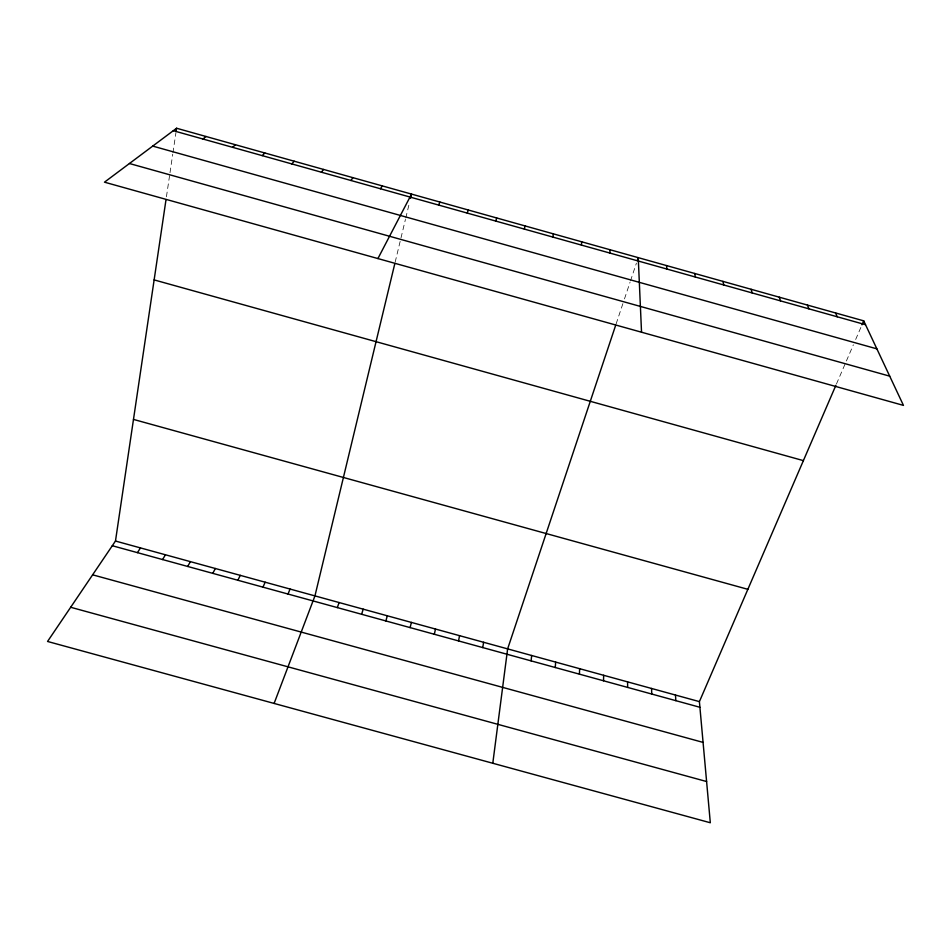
<?xml version="1.0" encoding="UTF-8"?>
<svg xmlns="http://www.w3.org/2000/svg" width="951" height="951" viewBox="0 0 951 951"><rect width="100%" height="100%" fill="white"/><g stroke="black" fill="none" stroke-linecap="round" stroke-linejoin="round"><path stroke-width="0.71" stroke-dasharray="4.75 3.57" d="M166.437 196.786L169.801 174.092M170.003 172.69L172.737 154.228M172.951 152.778L175.947 132.581M395.152 262.191L405.447 219.372M405.78 217.969L409.489 202.527M616.117 323.922L623.999 300.302M624.474 298.911L630.038 282.245M630.489 280.878L636.421 263.118M836.452 384.002L845.796 362.343M846.39 360.988L853.38 344.773M855.674 339.459L861.416 326.157"/><path stroke-width="1.43" d="M603.54 680.785L603.635 675.281M609.912 253.073L609.971 249.721M579.409 674.152L579.646 668.684M555.265 667.519L555.657 662.086M581.418 245.085L581.679 241.792M531.11 660.874L531.657 655.489M492.796 763.249L507.632 648.879L615.666 325.29M835.881 385.321L699.401 701.624L710.314 822.758L47.55 641.461L115.475 541.036L166.009 199.674M176.161 131.131L176.589 128.242L863.71 320.844L903.45 405.388L104.491 182.176L176.589 128.242M552.888 237.084L553.375 233.863M482.751 647.583L483.595 642.27M458.548 640.926L459.547 635.66M524.346 229.096L525.035 225.922M434.334 634.269L435.487 629.039M394.82 263.593L314.947 595.897L274.114 703.431M410.511 198.307L411.521 194.099L377.916 258.565M410.107 627.601L411.403 622.418M385.868 620.944L387.319 615.796M495.792 221.084L496.695 217.969M361.606 614.275L363.211 609.163M637.336 260.384L638.24 257.65L641.533 332.208M337.332 607.594L339.091 602.53M467.203 213.072L468.32 210.016M288.01 594.03L290.067 589.049M861.986 324.826L863.71 320.844M438.601 205.059L439.933 202.064M262.951 587.147L265.174 582.202M237.881 580.253L240.258 575.355M212.798 573.358L215.33 568.496M187.692 566.451L190.39 561.637M162.573 559.557L165.438 554.778M380.471 188.774L382.231 185.885M137.443 552.638L140.463 547.907M350.943 180.488L352.916 177.671M321.39 172.214L323.578 169.444M291.814 163.929L294.216 161.218M262.214 155.631L264.842 152.992M232.603 147.334L235.444 144.742M202.955 139.024L206.022 136.504M115.475 541.036L699.401 701.624M112.301 545.731L699.912 707.282M92.616 574.82L703.074 742.398M70.671 607.273L706.605 781.532M133.473 419.415L747.855 589.323M154.133 279.903L803.393 460.629M173.296 130.703L865.517 324.707M152.719 146.097L876.87 348.851M129.431 163.513L889.708 376.156M835.596 312.962L837.201 316.766M807.458 305.081L808.861 308.825M779.309 297.188L780.498 300.873M751.135 289.294L752.122 292.92M722.938 281.389L723.723 284.967M694.729 273.484L695.3 277.003M666.496 265.567L666.853 269.026M675.483 695.038L675.84 700.661M651.542 688.453L651.756 694.04M627.589 681.867L627.648 687.418"/></g></svg>
